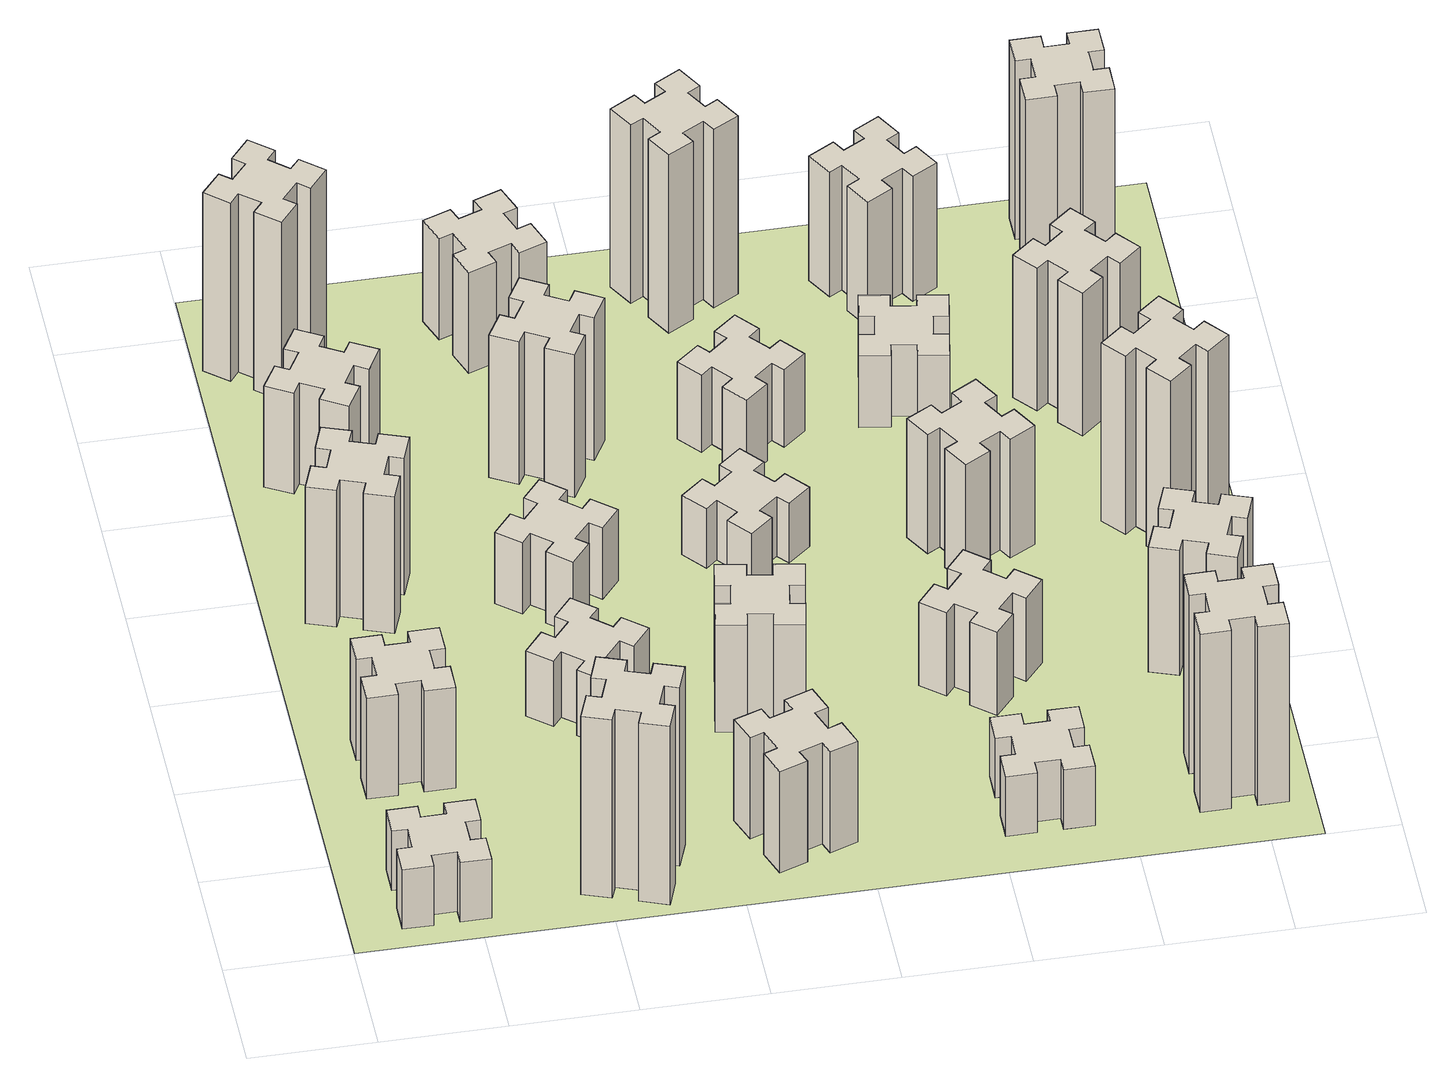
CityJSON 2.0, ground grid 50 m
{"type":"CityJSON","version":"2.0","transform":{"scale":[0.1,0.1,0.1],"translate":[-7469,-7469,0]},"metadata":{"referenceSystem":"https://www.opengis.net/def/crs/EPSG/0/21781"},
"CityObjects":{
"building1":{"type":"Building","attributes":{"class":"1000","function":"1000","usage":"1000","yearOfConstruction":2016,"roofType":"1000","measuredHeight":30,"storeysAboveGround":30,"storeysBelowGround":0},"geometry":[{"type":"Solid","lod":"1","boundaries":[[[[0,1,2,3,4,5,6,7,8,9,10,11,12,13,14,15,16,17,18,19]],[[17,16,20,21]],[[16,15,22,20]],[[15,14,23,22]],[[14,13,24,23]],[[13,12,25,24]],[[12,11,26,25]],[[11,10,27,26]],[[10,9,28,27]],[[9,8,29,28]],[[8,7,30,29]],[[7,6,31,30]],[[6,5,32,31]],[[5,4,33,32]],[[4,3,34,33]],[[3,2,35,34]],[[2,1,36,35]],[[1,0,37,36]],[[0,19,38,37]],[[19,18,39,38]],[[18,17,21,39]],[[24,25,26,27,28,29,30,31,32,33,34,35,36,37,38,39,21,20,22,23]]]]}]},
"building2":{"type":"Building","attributes":{"class":"1000","function":"1000","usage":"1000","yearOfConstruction":2016,"roofType":"1000","measuredHeight":51,"storeysAboveGround":30,"storeysBelowGround":0},"geometry":[{"type":"Solid","lod":"1","boundaries":[[[[40,41,42,43,44,45,46,47,48,49,50,51,52,53,54,55,56,57,58,59]],[[57,56,60,61]],[[56,55,62,60]],[[55,54,63,62]],[[54,53,64,63]],[[53,52,65,64]],[[52,51,66,65]],[[51,50,67,66]],[[50,49,68,67]],[[49,48,69,68]],[[48,47,70,69]],[[47,46,71,70]],[[46,45,72,71]],[[45,44,73,72]],[[44,43,74,73]],[[43,42,75,74]],[[42,41,76,75]],[[41,40,77,76]],[[40,59,78,77]],[[59,58,79,78]],[[58,57,61,79]],[[64,65,66,67,68,69,70,71,72,73,74,75,76,77,78,79,61,60,62,63]]]]}]},
"building3":{"type":"Building","attributes":{"class":"1000","function":"1000","usage":"1000","yearOfConstruction":2016,"roofType":"1000","measuredHeight":69,"storeysAboveGround":30,"storeysBelowGround":0},"geometry":[{"type":"Solid","lod":"1","boundaries":[[[[80,81,82,83,84,85,86,87,88,89,90,91,92,93,94,95,96,97,98,99]],[[97,96,100,101]],[[96,95,102,100]],[[95,94,103,102]],[[94,93,104,103]],[[93,92,105,104]],[[92,91,106,105]],[[91,90,107,106]],[[90,89,108,107]],[[89,88,109,108]],[[88,87,110,109]],[[87,86,111,110]],[[86,85,112,111]],[[85,84,113,112]],[[84,83,114,113]],[[83,82,115,114]],[[82,81,116,115]],[[81,80,117,116]],[[80,99,118,117]],[[99,98,119,118]],[[98,97,101,119]],[[104,105,106,107,108,109,110,111,112,113,114,115,116,117,118,119,101,100,102,103]]]]}]},
"building4":{"type":"Building","attributes":{"class":"1000","function":"1000","usage":"1000","yearOfConstruction":2016,"roofType":"1000","measuredHeight":51,"storeysAboveGround":30,"storeysBelowGround":0},"geometry":[{"type":"Solid","lod":"1","boundaries":[[[[120,121,122,123,124,125,126,127,128,129,130,131,132,133,134,135,136,137,138,139]],[[137,136,140,141]],[[136,135,142,140]],[[135,134,143,142]],[[134,133,144,143]],[[133,132,145,144]],[[132,131,146,145]],[[131,130,147,146]],[[130,129,148,147]],[[129,128,149,148]],[[128,127,150,149]],[[127,126,151,150]],[[126,125,152,151]],[[125,124,153,152]],[[124,123,154,153]],[[123,122,155,154]],[[122,121,156,155]],[[121,120,157,156]],[[120,139,158,157]],[[139,138,159,158]],[[138,137,141,159]],[[144,145,146,147,148,149,150,151,152,153,154,155,156,157,158,159,141,140,142,143]]]]}]},
"building5":{"type":"Building","attributes":{"class":"1000","function":"1000","usage":"1000","yearOfConstruction":2016,"roofType":"1000","measuredHeight":90,"storeysAboveGround":30,"storeysBelowGround":0},"geometry":[{"type":"Solid","lod":"1","boundaries":[[[[160,161,162,163,164,165,166,167,168,169,170,171,172,173,174,175,176,177,178,179]],[[177,176,180,181]],[[176,175,182,180]],[[175,174,183,182]],[[174,173,184,183]],[[173,172,185,184]],[[172,171,186,185]],[[171,170,187,186]],[[170,169,188,187]],[[169,168,189,188]],[[168,167,190,189]],[[167,166,191,190]],[[166,165,192,191]],[[165,164,193,192]],[[164,163,194,193]],[[163,162,195,194]],[[162,161,196,195]],[[161,160,197,196]],[[160,179,198,197]],[[179,178,199,198]],[[178,177,181,199]],[[184,185,186,187,188,189,190,191,192,193,194,195,196,197,198,199,181,180,182,183]]]]}]},
"building6":{"type":"Building","attributes":{"class":"1000","function":"1000","usage":"1000","yearOfConstruction":2016,"roofType":"1000","measuredHeight":90,"storeysAboveGround":30,"storeysBelowGround":0},"geometry":[{"type":"Solid","lod":"1","boundaries":[[[[200,201,202,203,204,205,206,207,208,209,210,211,212,213,214,215,216,217,218,219]],[[217,216,220,221]],[[216,215,222,220]],[[215,214,223,222]],[[214,213,224,223]],[[213,212,225,224]],[[212,211,226,225]],[[211,210,227,226]],[[210,209,228,227]],[[209,208,229,228]],[[208,207,230,229]],[[207,206,231,230]],[[206,205,232,231]],[[205,204,233,232]],[[204,203,234,233]],[[203,202,235,234]],[[202,201,236,235]],[[201,200,237,236]],[[200,219,238,237]],[[219,218,239,238]],[[218,217,221,239]],[[224,225,226,227,228,229,230,231,232,233,234,235,236,237,238,239,221,220,222,223]]]]}]},
"building7":{"type":"Building","attributes":{"class":"1000","function":"1000","usage":"1000","yearOfConstruction":2016,"roofType":"1000","measuredHeight":33,"storeysAboveGround":30,"storeysBelowGround":0},"geometry":[{"type":"Solid","lod":"1","boundaries":[[[[240,241,242,243,244,245,246,247,248,249,250,251,252,253,254,255,256,257,258,259]],[[257,256,260,261]],[[256,255,262,260]],[[255,254,263,262]],[[254,253,264,263]],[[253,252,265,264]],[[252,251,266,265]],[[251,250,267,266]],[[250,249,268,267]],[[249,248,269,268]],[[248,247,270,269]],[[247,246,271,270]],[[246,245,272,271]],[[245,244,273,272]],[[244,243,274,273]],[[243,242,275,274]],[[242,241,276,275]],[[241,240,277,276]],[[240,259,278,277]],[[259,258,279,278]],[[258,257,261,279]],[[264,265,266,267,268,269,270,271,272,273,274,275,276,277,278,279,261,260,262,263]]]]}]},
"building8":{"type":"Building","attributes":{"class":"1000","function":"1000","usage":"1000","yearOfConstruction":2016,"roofType":"1000","measuredHeight":36,"storeysAboveGround":30,"storeysBelowGround":0},"geometry":[{"type":"Solid","lod":"1","boundaries":[[[[280,281,282,283,284,285,286,287,288,289,290,291,292,293,294,295,296,297,298,299]],[[297,296,300,301]],[[296,295,302,300]],[[295,294,303,302]],[[294,293,304,303]],[[293,292,305,304]],[[292,291,306,305]],[[291,290,307,306]],[[290,289,308,307]],[[289,288,309,308]],[[288,287,310,309]],[[287,286,311,310]],[[286,285,312,311]],[[285,284,313,312]],[[284,283,314,313]],[[283,282,315,314]],[[282,281,316,315]],[[281,280,317,316]],[[280,299,318,317]],[[299,298,319,318]],[[298,297,301,319]],[[304,305,306,307,308,309,310,311,312,313,314,315,316,317,318,319,301,300,302,303]]]]}]},
"building9":{"type":"Building","attributes":{"class":"1000","function":"1000","usage":"1000","yearOfConstruction":2016,"roofType":"1000","measuredHeight":51,"storeysAboveGround":30,"storeysBelowGround":0},"geometry":[{"type":"Solid","lod":"1","boundaries":[[[[320,321,322,323,324,325,326,327,328,329,330,331,332,333,334,335,336,337,338,339]],[[337,336,340,341]],[[336,335,342,340]],[[335,334,343,342]],[[334,333,344,343]],[[333,332,345,344]],[[332,331,346,345]],[[331,330,347,346]],[[330,329,348,347]],[[329,328,349,348]],[[328,327,350,349]],[[327,326,351,350]],[[326,325,352,351]],[[325,324,353,352]],[[324,323,354,353]],[[323,322,355,354]],[[322,321,356,355]],[[321,320,357,356]],[[320,339,358,357]],[[339,338,359,358]],[[338,337,341,359]],[[344,345,346,347,348,349,350,351,352,353,354,355,356,357,358,359,341,340,342,343]]]]}]},
"building10":{"type":"Building","attributes":{"class":"1000","function":"1000","usage":"1000","yearOfConstruction":2016,"roofType":"1000","measuredHeight":72,"storeysAboveGround":30,"storeysBelowGround":0},"geometry":[{"type":"Solid","lod":"1","boundaries":[[[[360,361,362,363,364,365,366,367,368,369,370,371,372,373,374,375,376,377,378,379]],[[377,376,380,381]],[[376,375,382,380]],[[375,374,383,382]],[[374,373,384,383]],[[373,372,385,384]],[[372,371,386,385]],[[371,370,387,386]],[[370,369,388,387]],[[369,368,389,388]],[[368,367,390,389]],[[367,366,391,390]],[[366,365,392,391]],[[365,364,393,392]],[[364,363,394,393]],[[363,362,395,394]],[[362,361,396,395]],[[361,360,397,396]],[[360,379,398,397]],[[379,378,399,398]],[[378,377,381,399]],[[384,385,386,387,388,389,390,391,392,393,394,395,396,397,398,399,381,380,382,383]]]]}]},
"building11":{"type":"Building","attributes":{"class":"1000","function":"1000","usage":"1000","yearOfConstruction":2016,"roofType":"1000","measuredHeight":54,"storeysAboveGround":30,"storeysBelowGround":0},"geometry":[{"type":"Solid","lod":"1","boundaries":[[[[400,401,402,403,404,405,406,407,408,409,410,411,412,413,414,415,416,417,418,419]],[[417,416,420,421]],[[416,415,422,420]],[[415,414,423,422]],[[414,413,424,423]],[[413,412,425,424]],[[412,411,426,425]],[[411,410,427,426]],[[410,409,428,427]],[[409,408,429,428]],[[408,407,430,429]],[[407,406,431,430]],[[406,405,432,431]],[[405,404,433,432]],[[404,403,434,433]],[[403,402,435,434]],[[402,401,436,435]],[[401,400,437,436]],[[400,419,438,437]],[[419,418,439,438]],[[418,417,421,439]],[[424,425,426,427,428,429,430,431,432,433,434,435,436,437,438,439,421,420,422,423]]]]}]},
"building12":{"type":"Building","attributes":{"class":"1000","function":"1000","usage":"1000","yearOfConstruction":2016,"roofType":"1000","measuredHeight":51,"storeysAboveGround":30,"storeysBelowGround":0},"geometry":[{"type":"Solid","lod":"1","boundaries":[[[[440,441,442,443,444,445,446,447,448,449,450,451,452,453,454,455,456,457,458,459]],[[457,456,460,461]],[[456,455,462,460]],[[455,454,463,462]],[[454,453,464,463]],[[453,452,465,464]],[[452,451,466,465]],[[451,450,467,466]],[[450,449,468,467]],[[449,448,469,468]],[[448,447,470,469]],[[447,446,471,470]],[[446,445,472,471]],[[445,444,473,472]],[[444,443,474,473]],[[443,442,475,474]],[[442,441,476,475]],[[441,440,477,476]],[[440,459,478,477]],[[459,458,479,478]],[[458,457,461,479]],[[464,465,466,467,468,469,470,471,472,473,474,475,476,477,478,479,461,460,462,463]]]]}]},
"building13":{"type":"Building","attributes":{"class":"1000","function":"1000","usage":"1000","yearOfConstruction":2016,"roofType":"1000","measuredHeight":30,"storeysAboveGround":30,"storeysBelowGround":0},"geometry":[{"type":"Solid","lod":"1","boundaries":[[[[480,481,482,483,484,485,486,487,488,489,490,491,492,493,494,495,496,497,498,499]],[[497,496,500,501]],[[496,495,502,500]],[[495,494,503,502]],[[494,493,504,503]],[[493,492,505,504]],[[492,491,506,505]],[[491,490,507,506]],[[490,489,508,507]],[[489,488,509,508]],[[488,487,510,509]],[[487,486,511,510]],[[486,485,512,511]],[[485,484,513,512]],[[484,483,514,513]],[[483,482,515,514]],[[482,481,516,515]],[[481,480,517,516]],[[480,499,518,517]],[[499,498,519,518]],[[498,497,501,519]],[[504,505,506,507,508,509,510,511,512,513,514,515,516,517,518,519,501,500,502,503]]]]}]},
"building14":{"type":"Building","attributes":{"class":"1000","function":"1000","usage":"1000","yearOfConstruction":2016,"roofType":"1000","measuredHeight":39,"storeysAboveGround":30,"storeysBelowGround":0},"geometry":[{"type":"Solid","lod":"1","boundaries":[[[[520,521,522,523,524,525,526,527,528,529,530,531,532,533,534,535,536,537,538,539]],[[537,536,540,541]],[[536,535,542,540]],[[535,534,543,542]],[[534,533,544,543]],[[533,532,545,544]],[[532,531,546,545]],[[531,530,547,546]],[[530,529,548,547]],[[529,528,549,548]],[[528,527,550,549]],[[527,526,551,550]],[[526,525,552,551]],[[525,524,553,552]],[[524,523,554,553]],[[523,522,555,554]],[[522,521,556,555]],[[521,520,557,556]],[[520,539,558,557]],[[539,538,559,558]],[[538,537,541,559]],[[544,545,546,547,548,549,550,551,552,553,554,555,556,557,558,559,541,540,542,543]]]]}]},
"building15":{"type":"Building","attributes":{"class":"1000","function":"1000","usage":"1000","yearOfConstruction":2016,"roofType":"1000","measuredHeight":30,"storeysAboveGround":30,"storeysBelowGround":0},"geometry":[{"type":"Solid","lod":"1","boundaries":[[[[560,561,562,563,564,565,566,567,568,569,570,571,572,573,574,575,576,577,578,579]],[[577,576,580,581]],[[576,575,582,580]],[[575,574,583,582]],[[574,573,584,583]],[[573,572,585,584]],[[572,571,586,585]],[[571,570,587,586]],[[570,569,588,587]],[[569,568,589,588]],[[568,567,590,589]],[[567,566,591,590]],[[566,565,592,591]],[[565,564,593,592]],[[564,563,594,593]],[[563,562,595,594]],[[562,561,596,595]],[[561,560,597,596]],[[560,579,598,597]],[[579,578,599,598]],[[578,577,581,599]],[[584,585,586,587,588,589,590,591,592,593,594,595,596,597,598,599,581,580,582,583]]]]}]},
"building16":{"type":"Building","attributes":{"class":"1000","function":"1000","usage":"1000","yearOfConstruction":2016,"roofType":"1000","measuredHeight":90,"storeysAboveGround":30,"storeysBelowGround":0},"geometry":[{"type":"Solid","lod":"1","boundaries":[[[[600,601,602,603,604,605,606,607,608,609,610,611,612,613,614,615,616,617,618,619]],[[617,616,620,621]],[[616,615,622,620]],[[615,614,623,622]],[[614,613,624,623]],[[613,612,625,624]],[[612,611,626,625]],[[611,610,627,626]],[[610,609,628,627]],[[609,608,629,628]],[[608,607,630,629]],[[607,606,631,630]],[[606,605,632,631]],[[605,604,633,632]],[[604,603,634,633]],[[603,602,635,634]],[[602,601,636,635]],[[601,600,637,636]],[[600,619,638,637]],[[619,618,639,638]],[[618,617,621,639]],[[624,625,626,627,628,629,630,631,632,633,634,635,636,637,638,639,621,620,622,623]]]]}]},
"building17":{"type":"Building","attributes":{"class":"1000","function":"1000","usage":"1000","yearOfConstruction":2016,"roofType":"1000","measuredHeight":42,"storeysAboveGround":30,"storeysBelowGround":0},"geometry":[{"type":"Solid","lod":"1","boundaries":[[[[640,641,642,643,644,645,646,647,648,649,650,651,652,653,654,655,656,657,658,659]],[[657,656,660,661]],[[656,655,662,660]],[[655,654,663,662]],[[654,653,664,663]],[[653,652,665,664]],[[652,651,666,665]],[[651,650,667,666]],[[650,649,668,667]],[[649,648,669,668]],[[648,647,670,669]],[[647,646,671,670]],[[646,645,672,671]],[[645,644,673,672]],[[644,643,674,673]],[[643,642,675,674]],[[642,641,676,675]],[[641,640,677,676]],[[640,659,678,677]],[[659,658,679,678]],[[658,657,661,679]],[[664,665,666,667,668,669,670,671,672,673,674,675,676,677,678,679,661,660,662,663]]]]}]},
"building18":{"type":"Building","attributes":{"class":"1000","function":"1000","usage":"1000","yearOfConstruction":2016,"roofType":"1000","measuredHeight":60,"storeysAboveGround":30,"storeysBelowGround":0},"geometry":[{"type":"Solid","lod":"1","boundaries":[[[[680,681,682,683,684,685,686,687,688,689,690,691,692,693,694,695,696,697,698,699]],[[697,696,700,701]],[[696,695,702,700]],[[695,694,703,702]],[[694,693,704,703]],[[693,692,705,704]],[[692,691,706,705]],[[691,690,707,706]],[[690,689,708,707]],[[689,688,709,708]],[[688,687,710,709]],[[687,686,711,710]],[[686,685,712,711]],[[685,684,713,712]],[[684,683,714,713]],[[683,682,715,714]],[[682,681,716,715]],[[681,680,717,716]],[[680,699,718,717]],[[699,698,719,718]],[[698,697,701,719]],[[704,705,706,707,708,709,710,711,712,713,714,715,716,717,718,719,701,700,702,703]]]]}]},
"building19":{"type":"Building","attributes":{"class":"1000","function":"1000","usage":"1000","yearOfConstruction":2016,"roofType":"1000","measuredHeight":36,"storeysAboveGround":30,"storeysBelowGround":0},"geometry":[{"type":"Solid","lod":"1","boundaries":[[[[720,721,722,723,724,725,726,727,728,729,730,731,732,733,734,735,736,737,738,739]],[[737,736,740,741]],[[736,735,742,740]],[[735,734,743,742]],[[734,733,744,743]],[[733,732,745,744]],[[732,731,746,745]],[[731,730,747,746]],[[730,729,748,747]],[[729,728,749,748]],[[728,727,750,749]],[[727,726,751,750]],[[726,725,752,751]],[[725,724,753,752]],[[724,723,754,753]],[[723,722,755,754]],[[722,721,756,755]],[[721,720,757,756]],[[720,739,758,757]],[[739,738,759,758]],[[738,737,741,759]],[[744,745,746,747,748,749,750,751,752,753,754,755,756,757,758,759,741,740,742,743]]]]}]},
"building20":{"type":"Building","attributes":{"class":"1000","function":"1000","usage":"1000","yearOfConstruction":2016,"roofType":"1000","measuredHeight":90,"storeysAboveGround":30,"storeysBelowGround":0},"geometry":[{"type":"Solid","lod":"1","boundaries":[[[[760,761,762,763,764,765,766,767,768,769,770,771,772,773,774,775,776,777,778,779]],[[777,776,780,781]],[[776,775,782,780]],[[775,774,783,782]],[[774,773,784,783]],[[773,772,785,784]],[[772,771,786,785]],[[771,770,787,786]],[[770,769,788,787]],[[769,768,789,788]],[[768,767,790,789]],[[767,766,791,790]],[[766,765,792,791]],[[765,764,793,792]],[[764,763,794,793]],[[763,762,795,794]],[[762,761,796,795]],[[761,760,797,796]],[[760,779,798,797]],[[779,778,799,798]],[[778,777,781,799]],[[784,785,786,787,788,789,790,791,792,793,794,795,796,797,798,799,781,780,782,783]]]]}]},
"building21":{"type":"Building","attributes":{"class":"1000","function":"1000","usage":"1000","yearOfConstruction":2016,"roofType":"1000","measuredHeight":63,"storeysAboveGround":30,"storeysBelowGround":0},"geometry":[{"type":"Solid","lod":"1","boundaries":[[[[800,801,802,803,804,805,806,807,808,809,810,811,812,813,814,815,816,817,818,819]],[[817,816,820,821]],[[816,815,822,820]],[[815,814,823,822]],[[814,813,824,823]],[[813,812,825,824]],[[812,811,826,825]],[[811,810,827,826]],[[810,809,828,827]],[[809,808,829,828]],[[808,807,830,829]],[[807,806,831,830]],[[806,805,832,831]],[[805,804,833,832]],[[804,803,834,833]],[[803,802,835,834]],[[802,801,836,835]],[[801,800,837,836]],[[800,819,838,837]],[[819,818,839,838]],[[818,817,821,839]],[[824,825,826,827,828,829,830,831,832,833,834,835,836,837,838,839,821,820,822,823]]]]}]},
"building22":{"type":"Building","attributes":{"class":"1000","function":"1000","usage":"1000","yearOfConstruction":2016,"roofType":"1000","measuredHeight":63,"storeysAboveGround":30,"storeysBelowGround":0},"geometry":[{"type":"Solid","lod":"1","boundaries":[[[[840,841,842,843,844,845,846,847,848,849,850,851,852,853,854,855,856,857,858,859]],[[857,856,860,861]],[[856,855,862,860]],[[855,854,863,862]],[[854,853,864,863]],[[853,852,865,864]],[[852,851,866,865]],[[851,850,867,866]],[[850,849,868,867]],[[849,848,869,868]],[[848,847,870,869]],[[847,846,871,870]],[[846,845,872,871]],[[845,844,873,872]],[[844,843,874,873]],[[843,842,875,874]],[[842,841,876,875]],[[841,840,877,876]],[[840,859,878,877]],[[859,858,879,878]],[[858,857,861,879]],[[864,865,866,867,868,869,870,871,872,873,874,875,876,877,878,879,861,860,862,863]]]]}]},
"building23":{"type":"Building","attributes":{"class":"1000","function":"1000","usage":"1000","yearOfConstruction":2016,"roofType":"1000","measuredHeight":90,"storeysAboveGround":30,"storeysBelowGround":0},"geometry":[{"type":"Solid","lod":"1","boundaries":[[[[880,881,882,883,884,885,886,887,888,889,890,891,892,893,894,895,896,897,898,899]],[[897,896,900,901]],[[896,895,902,900]],[[895,894,903,902]],[[894,893,904,903]],[[893,892,905,904]],[[892,891,906,905]],[[891,890,907,906]],[[890,889,908,907]],[[889,888,909,908]],[[888,887,910,909]],[[887,886,911,910]],[[886,885,912,911]],[[885,884,913,912]],[[884,883,914,913]],[[883,882,915,914]],[[882,881,916,915]],[[881,880,917,916]],[[880,899,918,917]],[[899,898,919,918]],[[898,897,901,919]],[[904,905,906,907,908,909,910,911,912,913,914,915,916,917,918,919,901,900,902,903]]]]}]},
"building24":{"type":"Building","attributes":{"class":"1000","function":"1000","usage":"1000","yearOfConstruction":2016,"roofType":"1000","measuredHeight":72,"storeysAboveGround":30,"storeysBelowGround":0},"geometry":[{"type":"Solid","lod":"1","boundaries":[[[[920,921,922,923,924,925,926,927,928,929,930,931,932,933,934,935,936,937,938,939]],[[937,936,940,941]],[[936,935,942,940]],[[935,934,943,942]],[[934,933,944,943]],[[933,932,945,944]],[[932,931,946,945]],[[931,930,947,946]],[[930,929,948,947]],[[929,928,949,948]],[[928,927,950,949]],[[927,926,951,950]],[[926,925,952,951]],[[925,924,953,952]],[[924,923,954,953]],[[923,922,955,954]],[[922,921,956,955]],[[921,920,957,956]],[[920,939,958,957]],[[939,938,959,958]],[[938,937,941,959]],[[944,945,946,947,948,949,950,951,952,953,954,955,956,957,958,959,941,940,942,943]]]]}]},
"building25":{"type":"Building","attributes":{"class":"1000","function":"1000","usage":"1000","yearOfConstruction":2016,"roofType":"1000","measuredHeight":90,"storeysAboveGround":30,"storeysBelowGround":0},"geometry":[{"type":"Solid","lod":"1","boundaries":[[[[960,961,962,963,964,965,966,967,968,969,970,971,972,973,974,975,976,977,978,979]],[[977,976,980,981]],[[976,975,982,980]],[[975,974,983,982]],[[974,973,984,983]],[[973,972,985,984]],[[972,971,986,985]],[[971,970,987,986]],[[970,969,988,987]],[[969,968,989,988]],[[968,967,990,989]],[[967,966,991,990]],[[966,965,992,991]],[[965,964,993,992]],[[964,963,994,993]],[[963,962,995,994]],[[962,961,996,995]],[[961,960,997,996]],[[960,979,998,997]],[[979,978,999,998]],[[978,977,981,999]],[[984,985,986,987,988,989,990,991,992,993,994,995,996,997,998,999,981,980,982,983]]]]}]},
"landuse1":{"type":"LandUse","attributes":{"name":"plot1","function":"1010"},"geometry":[{"type":"MultiSurface","lod":"1","boundaries":[[[1000,1001,1002,1003]]]}]}
},
"vertices":[
[265,325,0],[265,225,0],[205,225,0],[205,105,0],[325,105,0],[325,165,0],[425,165,0],[425,105,0],[545,105,0],[545,225,0],[485,225,0],[485,325,0],[545,325,0],[545,445,0],[425,445,0],[425,385,0],[325,385,0],[325,445,0],[205,445,0],[205,325,0],[325,385,300],[325,445,300],[425,385,300],[425,445,300],[545,445,300],[545,325,300],[485,325,300],[485,225,300],[545,225,300],[545,105,300],[425,105,300],[425,165,300],[325,165,300],[325,105,300],[205,105,300],[205,225,300],[265,225,300],[265,325,300],[205,325,300],[205,445,300],
[265,1065,0],[265,965,0],[205,965,0],[205,845,0],[325,845,0],[325,905,0],[425,905,0],[425,845,0],[545,845,0],[545,965,0],[485,965,0],[485,1065,0],[545,1065,0],[545,1185,0],[425,1185,0],[425,1125,0],[325,1125,0],[325,1185,0],[205,1185,0],[205,1065,0],[325,1125,510],[325,1185,510],[425,1125,510],[425,1185,510],[545,1185,510],[545,1065,510],[485,1065,510],[485,965,510],[545,965,510],[545,845,510],[425,845,510],[425,905,510],[325,905,510],[325,845,510],[205,845,510],[205,965,510],[265,965,510],[265,1065,510],[205,1065,510],[205,1185,510],
[291,1869,0],[385,1835,0],[364,1779,0],[477,1737,0],[518,1850,0],[462,1871,0],[496,1965,0],[552,1944,0],[593,2057,0],[480,2098,0],[460,2042,0],[366,2076,0],[387,2132,0],[274,2173,0],[233,2060,0],[289,2040,0],[255,1946,0],[199,1967,0],[157,1854,0],[270,1813,0],[255,1946,690],[199,1967,690],[289,2040,690],[233,2060,690],[274,2173,690],[387,2132,690],[366,2076,690],[460,2042,690],[480,2098,690],[593,2057,690],[552,1944,690],[496,1965,690],[462,1871,690],[518,1850,690],[477,1737,690],[364,1779,690],[385,1835,690],[291,1869,690],[270,1813,690],[157,1854,690],
[446,2597,0],[496,2684,0],[548,2654,0],[608,2758,0],[504,2818,0],[474,2766,0],[387,2816,0],[417,2868,0],[313,2928,0],[253,2824,0],[305,2794,0],[255,2707,0],[203,2737,0],[143,2633,0],[247,2573,0],[277,2625,0],[364,2575,0],[334,2523,0],[438,2463,0],[498,2567,0],[364,2575,510],[334,2523,510],[277,2625,510],[247,2573,510],[143,2633,510],[203,2737,510],[255,2707,510],[305,2794,510],[253,2824,510],[313,2928,510],[417,2868,510],[387,2816,510],[474,2766,510],[504,2818,510],[608,2758,510],[548,2654,510],[496,2684,510],[446,2597,510],[498,2567,510],[438,2463,510],
[1029,360,0],[995,266,0],[939,287,0],[897,174,0],[1010,133,0],[1031,189,0],[1125,155,0],[1104,99,0],[1217,57,0],[1258,170,0],[1202,191,0],[1236,285,0],[1292,264,0],[1333,377,0],[1220,418,0],[1200,362,0],[1106,396,0],[1127,452,0],[1014,493,0],[973,380,0],[1106,396,900],[1127,452,900],[1200,362,900],[1220,418,900],[1333,377,900],[1292,264,900],[1236,285,900],[1202,191,900],[1258,170,900],[1217,57,900],[1104,99,900],[1125,155,900],[1031,189,900],[1010,133,900],[897,174,900],[939,287,900],[995,266,900],[1029,360,900],[973,380,900],[1014,493,900],
[384,3387,0],[308,3452,0],[346,3498,0],[254,3575,0],[177,3483,0],[223,3444,0],[159,3368,0],[113,3406,0],[36,3314,0],[128,3237,0],[166,3283,0],[243,3219,0],[204,3173,0],[296,3096,0],[373,3188,0],[327,3226,0],[392,3303,0],[438,3264,0],[515,3356,0],[423,3433,0],[392,3303,900],[438,3264,900],[327,3226,900],[373,3188,900],[296,3096,900],[204,3173,900],[243,3219,900],[166,3283,900],[128,3237,900],[36,3314,900],[113,3406,900],[159,3368,900],[223,3444,900],[177,3483,900],[254,3575,900],[346,3498,900],[308,3452,900],[384,3387,900],[423,3433,900],[515,3356,900],
[1224,1267,0],[1148,1332,0],[1186,1378,0],[1094,1455,0],[1017,1363,0],[1063,1324,0],[999,1248,0],[953,1286,0],[876,1194,0],[968,1117,0],[1006,1163,0],[1083,1099,0],[1044,1053,0],[1136,976,0],[1213,1068,0],[1167,1106,0],[1232,1183,0],[1278,1144,0],[1355,1236,0],[1263,1313,0],[1232,1183,330],[1278,1144,330],[1167,1106,330],[1213,1068,330],[1136,976,330],[1044,1053,330],[1083,1099,330],[1006,1163,330],[968,1117,330],[876,1194,330],[953,1286,330],[999,1248,330],[1063,1324,330],[1017,1363,330],[1094,1455,330],[1186,1378,330],[1148,1332,330],[1224,1267,330],[1263,1313,330],[1355,1236,330],
[1167,1746,0],[1232,1823,0],[1278,1784,0],[1355,1876,0],[1263,1953,0],[1224,1907,0],[1148,1972,0],[1186,2018,0],[1094,2095,0],[1017,2003,0],[1063,1964,0],[999,1888,0],[953,1926,0],[876,1834,0],[968,1757,0],[1006,1803,0],[1083,1739,0],[1044,1693,0],[1136,1616,0],[1213,1708,0],[1083,1739,360],[1044,1693,360],[1006,1803,360],[968,1757,360],[876,1834,360],[953,1926,360],[999,1888,360],[1063,1964,360],[1017,2003,360],[1094,2095,360],[1186,2018,360],[1148,1972,360],[1224,1907,360],[1263,1953,360],[1355,1876,360],[1278,1784,360],[1232,1823,360],[1167,1746,360],[1213,1708,360],[1136,1616,360],
[1765,496,0],[1671,462,0],[1650,518,0],[1537,477,0],[1579,364,0],[1635,385,0],[1669,291,0],[1613,270,0],[1654,157,0],[1767,199,0],[1746,255,0],[1840,289,0],[1860,233,0],[1973,274,0],[1932,387,0],[1876,366,0],[1842,460,0],[1898,480,0],[1857,593,0],[1744,552,0],[1842,460,510],[1898,480,510],[1876,366,510],[1932,387,510],[1973,274,510],[1860,233,510],[1840,289,510],[1746,255,510],[1767,199,510],[1654,157,510],[1613,270,510],[1669,291,510],[1635,385,510],[1579,364,510],[1537,477,510],[1650,518,510],[1671,462,510],[1765,496,510],[1744,552,510],[1857,593,510],
[1314,2666,0],[1227,2716,0],[1257,2768,0],[1153,2828,0],[1093,2724,0],[1145,2694,0],[1095,2607,0],[1043,2637,0],[983,2533,0],[1087,2473,0],[1117,2525,0],[1204,2475,0],[1174,2423,0],[1278,2363,0],[1338,2467,0],[1286,2497,0],[1336,2584,0],[1388,2554,0],[1448,2658,0],[1344,2718,0],[1336,2584,720],[1388,2554,720],[1286,2497,720],[1338,2467,720],[1278,2363,720],[1174,2423,720],[1204,2475,720],[1117,2525,720],[1087,2473,720],[983,2533,720],[1043,2637,720],[1095,2607,720],[1145,2694,720],[1093,2724,720],[1153,2828,720],[1257,2768,720],[1227,2716,720],[1314,2666,720],[1344,2718,720],[1448,2658,720],
[1855,1047,0],[1872,1145,0],[1931,1135,0],[1952,1253,0],[1834,1274,0],[1824,1215,0],[1725,1232,0],[1736,1291,0],[1617,1312,0],[1597,1194,0],[1656,1184,0],[1638,1085,0],[1579,1096,0],[1558,977,0],[1677,957,0],[1687,1016,0],[1785,998,0],[1775,939,0],[1893,918,0],[1914,1037,0],[1785,998,540],[1775,939,540],[1687,1016,540],[1677,957,540],[1558,977,540],[1579,1096,540],[1638,1085,540],[1656,1184,540],[1597,1194,540],[1617,1312,540],[1736,1291,540],[1725,1232,540],[1824,1215,540],[1834,1274,540],[1952,1253,540],[1931,1135,540],[1872,1145,540],[1855,1047,540],[1914,1037,540],[1893,918,540],
[1125,3456,0],[1031,3422,0],[1010,3478,0],[897,3437,0],[939,3324,0],[995,3345,0],[1029,3251,0],[973,3230,0],[1014,3117,0],[1127,3159,0],[1106,3215,0],[1200,3249,0],[1220,3193,0],[1333,3234,0],[1292,3347,0],[1236,3326,0],[1202,3420,0],[1258,3440,0],[1217,3553,0],[1104,3512,0],[1202,3420,510],[1258,3440,510],[1236,3326,510],[1292,3347,510],[1333,3234,510],[1220,3193,510],[1200,3249,510],[1106,3215,510],[1127,3159,510],[1014,3117,510],[973,3230,510],[1029,3251,510],[995,3345,510],[939,3324,510],[897,3437,510],[1010,3478,510],[1031,3422,510],[1125,3456,510],[1104,3512,510],[1217,3553,510],
[1972,1988,0],[1907,2064,0],[1953,2103,0],[1876,2195,0],[1784,2118,0],[1823,2072,0],[1746,2007,0],[1708,2053,0],[1616,1976,0],[1693,1884,0],[1739,1923,0],[1803,1846,0],[1757,1808,0],[1834,1716,0],[1926,1793,0],[1888,1839,0],[1964,1903,0],[2003,1857,0],[2095,1934,0],[2018,2026,0],[1964,1903,300],[2003,1857,300],[1888,1839,300],[1926,1793,300],[1834,1716,300],[1757,1808,300],[1803,1846,300],[1739,1923,300],[1693,1884,300],[1616,1976,300],[1708,2053,300],[1746,2007,300],[1823,2072,300],[1784,2118,300],[1876,2195,300],[1953,2103,300],[1907,2064,300],[1972,1988,300],[2018,2026,300],[2095,1934,300],
[1839,2563,0],[1903,2486,0],[1857,2448,0],[1934,2356,0],[2026,2433,0],[1988,2479,0],[2064,2543,0],[2103,2497,0],[2195,2574,0],[2118,2666,0],[2072,2628,0],[2007,2704,0],[2053,2743,0],[1976,2835,0],[1884,2758,0],[1923,2712,0],[1846,2647,0],[1808,2693,0],[1716,2616,0],[1793,2524,0],[1846,2647,390],[1808,2693,390],[1923,2712,390],[1884,2758,390],[1976,2835,390],[2053,2743,390],[2007,2704,390],[2072,2628,390],[2118,2666,390],[2195,2574,390],[2103,2497,390],[2064,2543,390],[1988,2479,390],[2026,2433,390],[1934,2356,390],[1857,2448,390],[1903,2486,390],[1839,2563,390],[1793,2524,390],[1716,2616,390],
[2645,265,0],[2745,265,0],[2745,205,0],[2865,205,0],[2865,325,0],[2805,325,0],[2805,425,0],[2865,425,0],[2865,545,0],[2745,545,0],[2745,485,0],[2645,485,0],[2645,545,0],[2525,545,0],[2525,425,0],[2585,425,0],[2585,325,0],[2525,325,0],[2525,205,0],[2645,205,0],[2585,325,300],[2525,325,300],[2585,425,300],[2525,425,300],[2525,545,300],[2645,545,300],[2645,485,300],[2745,485,300],[2745,545,300],[2865,545,300],[2865,425,300],[2805,425,300],[2805,325,300],[2865,325,300],[2865,205,300],[2745,205,300],[2745,265,300],[2645,265,300],[2645,205,300],[2525,205,300],
[1844,3556,0],[1757,3506,0],[1727,3558,0],[1623,3498,0],[1683,3394,0],[1735,3424,0],[1785,3337,0],[1733,3307,0],[1793,3203,0],[1897,3263,0],[1867,3315,0],[1954,3365,0],[1984,3313,0],[2088,3373,0],[2028,3477,0],[1976,3447,0],[1926,3534,0],[1978,3564,0],[1918,3668,0],[1814,3608,0],[1926,3534,900],[1978,3564,900],[1976,3447,900],[2028,3477,900],[2088,3373,900],[1984,3313,900],[1954,3365,900],[1867,3315,900],[1897,3263,900],[1793,3203,900],[1733,3307,900],[1785,3337,900],[1735,3424,900],[1683,3394,900],[1623,3498,900],[1727,3558,900],[1757,3506,900],[1844,3556,900],[1814,3608,900],[1918,3668,900],
[2647,1006,0],[2712,1083,0],[2758,1044,0],[2835,1136,0],[2743,1213,0],[2704,1167,0],[2628,1232,0],[2666,1278,0],[2574,1355,0],[2497,1263,0],[2543,1224,0],[2479,1148,0],[2433,1186,0],[2356,1094,0],[2448,1017,0],[2486,1063,0],[2563,999,0],[2524,953,0],[2616,876,0],[2693,968,0],[2563,999,420],[2524,953,420],[2486,1063,420],[2448,1017,420],[2356,1094,420],[2433,1186,420],[2479,1148,420],[2543,1224,420],[2497,1263,420],[2574,1355,420],[2666,1278,420],[2628,1232,420],[2704,1167,420],[2743,1213,420],[2835,1136,420],[2758,1044,420],[2712,1083,420],[2647,1006,420],[2693,968,420],[2616,876,420],
[2816,1867,0],[2766,1954,0],[2818,1984,0],[2758,2088,0],[2654,2028,0],[2684,1976,0],[2597,1926,0],[2567,1978,0],[2463,1918,0],[2523,1814,0],[2575,1844,0],[2625,1757,0],[2573,1727,0],[2633,1623,0],[2737,1683,0],[2707,1735,0],[2794,1785,0],[2824,1733,0],[2928,1793,0],[2868,1897,0],[2794,1785,600],[2824,1733,600],[2707,1735,600],[2737,1683,600],[2633,1623,600],[2573,1727,600],[2625,1757,600],[2575,1844,600],[2523,1814,600],[2463,1918,600],[2567,1978,600],[2597,1926,600],[2684,1976,600],[2654,2028,600],[2758,2088,600],[2818,1984,600],[2766,1954,600],[2816,1867,600],[2868,1897,600],[2928,1793,600],
[2664,2795,0],[2565,2812,0],[2576,2871,0],[2457,2892,0],[2437,2774,0],[2496,2764,0],[2478,2665,0],[2419,2676,0],[2398,2557,0],[2517,2537,0],[2527,2596,0],[2625,2578,0],[2615,2519,0],[2733,2498,0],[2754,2617,0],[2695,2627,0],[2712,2725,0],[2771,2715,0],[2792,2833,0],[2674,2854,0],[2712,2725,360],[2771,2715,360],[2695,2627,360],[2754,2617,360],[2733,2498,360],[2615,2519,360],[2625,2578,360],[2527,2596,360],[2517,2537,360],[2398,2557,360],[2419,2676,360],[2478,2665,360],[2496,2764,360],[2437,2774,360],[2457,2892,360],[2576,2871,360],[2565,2812,360],[2664,2795,360],[2674,2854,360],[2792,2833,360],
[3325,425,0],[3325,325,0],[3265,325,0],[3265,205,0],[3385,205,0],[3385,265,0],[3485,265,0],[3485,205,0],[3605,205,0],[3605,325,0],[3545,325,0],[3545,425,0],[3605,425,0],[3605,545,0],[3485,545,0],[3485,485,0],[3385,485,0],[3385,545,0],[3265,545,0],[3265,425,0],[3385,485,900],[3385,545,900],[3485,485,900],[3485,545,900],[3605,545,900],[3605,425,900],[3545,425,900],[3545,325,900],[3605,325,900],[3605,205,900],[3485,205,900],[3485,265,900],[3385,265,900],[3385,205,900],[3265,205,900],[3265,325,900],[3325,325,900],[3325,425,900],[3265,425,900],[3265,545,900],
[2716,3347,0],[2666,3434,0],[2718,3464,0],[2658,3568,0],[2554,3508,0],[2584,3456,0],[2497,3406,0],[2467,3458,0],[2363,3398,0],[2423,3294,0],[2475,3324,0],[2525,3237,0],[2473,3207,0],[2533,3103,0],[2637,3163,0],[2607,3215,0],[2694,3265,0],[2724,3213,0],[2828,3273,0],[2768,3377,0],[2694,3265,630],[2724,3213,630],[2607,3215,630],[2637,3163,630],[2533,3103,630],[2473,3207,630],[2525,3237,630],[2475,3324,630],[2423,3294,630],[2363,3398,630],[2467,3458,630],[2497,3406,630],[2584,3456,630],[2554,3508,630],[2658,3568,630],[2718,3464,630],[2666,3434,630],[2716,3347,630],[2768,3377,630],[2828,3273,630],
[3351,1029,0],[3445,995,0],[3424,939,0],[3537,897,0],[3578,1010,0],[3522,1031,0],[3556,1125,0],[3612,1104,0],[3653,1217,0],[3540,1258,0],[3520,1202,0],[3426,1236,0],[3447,1292,0],[3334,1333,0],[3293,1220,0],[3349,1200,0],[3315,1106,0],[3259,1127,0],[3217,1014,0],[3330,973,0],[3315,1106,630],[3259,1127,630],[3349,1200,630],[3293,1220,630],[3334,1333,630],[3447,1292,630],[3426,1236,630],[3520,1202,630],[3540,1258,630],[3653,1217,630],[3612,1104,630],[3556,1125,630],[3522,1031,630],[3578,1010,630],[3537,897,630],[3424,939,630],[3445,995,630],[3351,1029,630],[3330,973,630],[3217,1014,630],
[3552,1888,0],[3487,1964,0],[3533,2003,0],[3456,2095,0],[3364,2018,0],[3403,1972,0],[3326,1907,0],[3288,1953,0],[3196,1876,0],[3273,1784,0],[3319,1823,0],[3383,1746,0],[3337,1708,0],[3414,1616,0],[3506,1693,0],[3468,1739,0],[3544,1803,0],[3583,1757,0],[3675,1834,0],[3598,1926,0],[3544,1803,900],[3583,1757,900],[3468,1739,900],[3506,1693,900],[3414,1616,900],[3337,1708,900],[3383,1746,900],[3319,1823,900],[3273,1784,900],[3196,1876,900],[3288,1953,900],[3326,1907,900],[3403,1972,900],[3364,2018,900],[3456,2095,900],[3533,2003,900],[3487,1964,900],[3552,1888,900],[3598,1926,900],[3675,1834,900],
[3119,2563,0],[3183,2486,0],[3137,2448,0],[3214,2356,0],[3306,2433,0],[3268,2479,0],[3344,2543,0],[3383,2497,0],[3475,2574,0],[3398,2666,0],[3352,2628,0],[3287,2704,0],[3333,2743,0],[3256,2835,0],[3164,2758,0],[3203,2712,0],[3126,2647,0],[3088,2693,0],[2996,2616,0],[3073,2524,0],[3126,2647,720],[3088,2693,720],[3203,2712,720],[3164,2758,720],[3256,2835,720],[3333,2743,720],[3287,2704,720],[3352,2628,720],[3398,2666,720],[3475,2574,720],[3383,2497,720],[3344,2543,720],[3268,2479,720],[3306,2433,720],[3214,2356,720],[3137,2448,720],[3183,2486,720],[3119,2563,720],[3073,2524,720],[2996,2616,720],
[3285,3325,0],[3385,3325,0],[3385,3265,0],[3505,3265,0],[3505,3385,0],[3445,3385,0],[3445,3485,0],[3505,3485,0],[3505,3605,0],[3385,3605,0],[3385,3545,0],[3285,3545,0],[3285,3605,0],[3165,3605,0],[3165,3485,0],[3225,3485,0],[3225,3385,0],[3165,3385,0],[3165,3265,0],[3285,3265,0],[3225,3385,900],[3165,3385,900],[3225,3485,900],[3165,3485,900],[3165,3605,900],[3285,3605,900],[3285,3545,900],[3385,3545,900],[3385,3605,900],[3505,3605,900],[3505,3485,900],[3445,3485,900],[3445,3385,900],[3505,3385,900],[3505,3265,900],[3385,3265,900],[3385,3325,900],[3285,3325,900],[3285,3265,900],[3165,3265,900],
[5,3705,0],[3705,3705,0],[3705,5,0],[5,5,0]
]}
